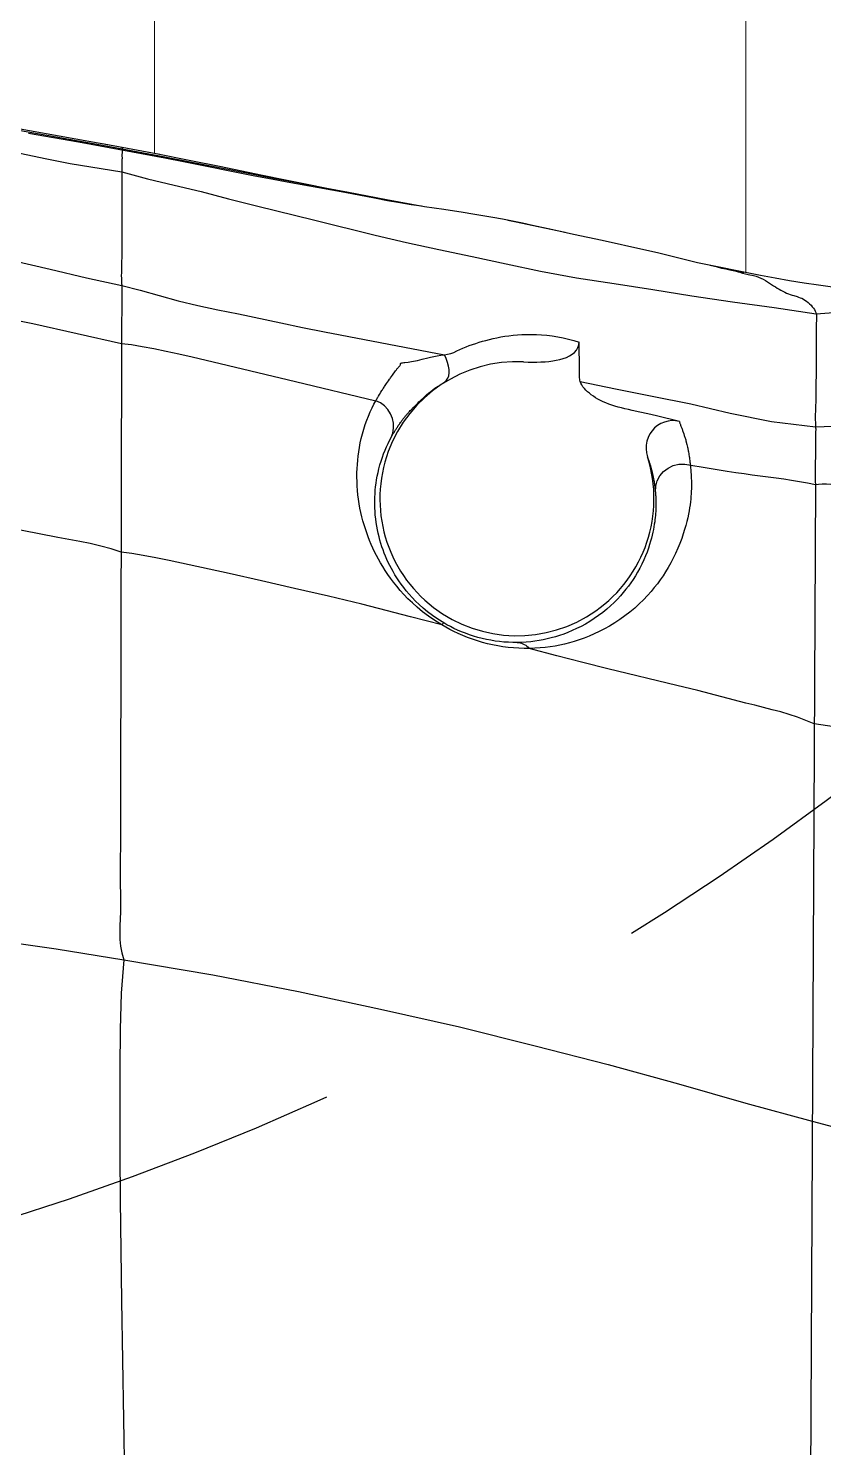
# Model space of a CAD drawing. Header units: inches. Extents: x 133169 to 134399, y -43543 to -42673.
# Drawn here: x 134189.8 to 134204.38, y -42972.24 to -42946.2 of the extents above; entities that cross this region are included whole.
import ezdxf

# ---------------------------------------------------------------- set-up
doc = ezdxf.new("R2010")
doc.units = ezdxf.units.IN
doc.header["$LTSCALE"] = 2
doc.header["$MEASUREMENT"] = 0
doc.linetypes.add('HIDDEN', pattern=[9.525, 6.35, -3.175])
doc.layers.get('0').update_dxf_attribs({"linetype": 'CONTINUOUS'})
doc.layers.add('CAV-COR', color=1, linetype='CONTINUOUS')
doc.layers.add('枕位', color=75, linetype='CONTINUOUS', lineweight=15)

msp = doc.modelspace()

# ---------------------------------------------------------------- linework, layer by layer
at = {"color": 8, "linetype": 'HIDDEN'}
for radius in [50, 28.15]:
    msp.add_circle((134174.511, -42920.306), radius, dxfattribs=at)
at = {"layer": 'CAV-COR', "linetype": 'ByBlock'}
for p, q in [((134189.818, -42948.074), (134190.907, -42948.267)), ((134190.715, -42948.288), (134189.803, -42948.129)), ((134189.968, -42948.13), (134191.06, -42948.324)), ((134191.112, -42948.359), (134190.715, -42948.288)), ((134190.907, -42948.267), (134191.314, -42948.341)), ((134191.06, -42948.324), (134191.516, -42948.408)), ((134192.302, -42948.582), (134191.112, -42948.359)), ((134191.122, -42948.306), (134192.209, -42948.51)), ((134191.517, -42948.468), (134191.515, -42948.526)), ((134191.516, -42948.405), (134191.516, -42948.408)), ((134191.516, -42948.408), (134192.302, -42948.555)), ((134192.01, -42948.471), (134192.111, -42948.491)), ((134192.111, -42948.491), (134192.775, -42948.621)), ((134192.302, -42948.555), (134192.733, -42948.639)), ((134192.644, -42948.649), (134192.302, -42948.582)), ((134192.775, -42948.621), (134193.3, -42948.727)), ((134190.562, -42948.676), (134191.515, -42948.833)), ((134191.515, -42948.833), (134191.513, -42948.963)), ((134191.515, -42948.699), (134191.515, -42948.748)), ((134193.95, -42948.91), (134192.644, -42948.649)), ((134192.733, -42948.639), (134193.856, -42948.864)), ((134191.515, -42949.243), (134191.513, -42949.384)), ((134191.513, -42949.384), (134191.513, -42949.433)), ((134196.143, -42949.317), (134195.633, -42949.218)), ((134195.669, -42949.204), (134196.364, -42949.337)), ((134196.364, -42949.337), (134197.059, -42949.465)), ((134191.513, -42949.433), (134191.513, -42949.638)), ((134197.004, -42949.463), (134196.815, -42949.434)), ((134197.059, -42949.465), (134197.414, -42949.517)), ((134198.744, -42949.754), (134198.59, -42949.723)), ((134199.031, -42949.814), (134198.744, -42949.754)), ((134199.643, -42949.945), (134199.031, -42949.814)), ((134199.044, -42949.807), (134199.416, -42949.887)), ((134199.416, -42949.887), (134199.794, -42949.972)), ((134199.794, -42949.972), (134200.317, -42950.085)), ((134202.065, -42950.495), (134203.223, -42950.725)), ((134202.432, -42950.582), (134202.3, -42950.55)), ((134202.514, -42950.602), (134202.432, -42950.582)), ((134202.59, -42950.62), (134202.514, -42950.602)), ((134202.659, -42950.635), (134202.59, -42950.62)), ((134202.721, -42950.649), (134202.659, -42950.635)), ((134191.508, -42951.979), (134191.488, -42960.228)), ((134191.508, -42951.889), (134191.508, -42951.979)), ((134195.231, -42951.764), (134197.428, -42952.187)), ((134199.9, -42952.177), (134199.9, -42951.953)), ((134204.245, -42951.827), (134204.242, -42951.99)), ((134192.804, -42952.225), (134193.315, -42952.345)), ((134199.901, -42952.244), (134199.9, -42952.177)), ((134193.315, -42952.345), (134194.694, -42952.678)), ((134196.533, -42952.483), (134196.548, -42952.462)), ((134199.905, -42952.429), (134199.903, -42952.37)), ((134199.906, -42952.537), (134199.906, -42952.485)), ((134194.694, -42952.678), (134196.171, -42953.031)), ((134196.366, -42952.716), (134196.4, -42952.667)), ((134196.4, -42952.667), (134196.421, -42952.637)), ((134196.44, -42952.61), (134196.459, -42952.585)), ((134196.237, -42952.917), (134196.263, -42952.874)), ((134196.787, -42953.227), (134196.801, -42953.212)), ((134196.801, -42953.212), (134196.815, -42953.197)), ((134201.01, -42953.238), (134200.87, -42953.208)), ((134201.736, -42953.409), (134201.313, -42953.306)), ((134201.855, -42953.764), (134201.872, -42953.831)), ((134204.233, -42953.696), (134204.232, -42953.763)), ((134204.232, -42953.763), (134204.232, -42953.786)), ((134204.232, -42953.786), (134204.232, -42953.862)), ((134201.15, -42954.061), (134201.158, -42954.083)), ((134204.232, -42953.862), (134204.228, -42954.359)), ((134201.833, -42954.193), (134202.282, -42954.268)), ((134201.937, -42954.21), (134201.941, -42954.256)), ((134202.282, -42954.268), (134202.611, -42954.321)), ((134204.229, -42954.567), (134204.114, -42977.755)), ((134193.479, -42956.201), (134192.38, -42955.964)), ((134194.071, -42956.333), (134193.479, -42956.201)), ((134194.681, -42956.473), (134194.071, -42956.333)), ((134196.807, -42956.994), (134196.216, -42956.842)), ((134197.379, -42957.145), (134196.807, -42956.994)), ((134197.379, -42957.145), (134197.251, -42957.063)), ((134197.45, -42957.187), (134197.379, -42957.145)), ((134199.486, -42957.708), (134198.984, -42957.575)), ((134199.966, -42957.833), (134199.486, -42957.708)), ((134200.426, -42957.948), (134199.966, -42957.833)), ((134201.688, -42958.255), (134200.426, -42957.948)), ((134202.071, -42958.35), (134201.688, -42958.255)), ((134202.951, -42958.578), (134202.071, -42958.35)), ((134203.116, -42958.619), (134202.951, -42958.578)), ((134191.488, -42960.228), (134191.488, -42960.92)), ((134191.488, -42961.084), (134191.484, -42961.554)), ((134191.488, -42960.92), (134191.488, -42961.084)), ((134204.171, -42966.249), (134206.334, -42966.819)), ((134191.506, -42969.547), (134191.576, -42973.848))]:
    msp.add_line(p, q, dxfattribs=at)
for points in [[(134189.005, -42947.943), (134189.329, -42948.009), (134189.655, -42948.072), (134189.968, -42948.13)], [(134189.317, -42947.98), (134189.451, -42948.006), (134189.579, -42948.03), (134189.818, -42948.074)], [(134188.841, -42948.306), (134189.674, -42948.493), (134190.109, -42948.588), (134190.562, -42948.676)], [(134191.506, -42948.376), (134191.508, -42948.377), (134191.51, -42948.377), (134191.511, -42948.378), (134191.513, -42948.378), (134191.515, -42948.379), (134191.516, -42948.379)], [(134191.516, -42948.574), (134191.516, -42948.588), (134191.516, -42948.592), (134191.516, -42948.594), (134191.516, -42948.595), (134191.515, -42948.595), (134191.515, -42948.595), (134191.515, -42948.597), (134191.514, -42948.6)], [(134191.514, -42948.6), (134191.514, -42948.606), (134191.514, -42948.614), (134191.514, -42948.625), (134191.515, -42948.699)], [(134191.515, -42948.526), (134191.515, -42948.54), (134191.515, -42948.553), (134191.516, -42948.565), (134191.516, -42948.574)], [(134191.516, -42948.379), (134191.517, -42948.382), (134191.517, -42948.385), (134191.516, -42948.389), (134191.516, -42948.393), (134191.516, -42948.396), (134191.516, -42948.399), (134191.516, -42948.402)], [(134191.516, -42948.434), (134191.516, -42948.435), (134191.516, -42948.436), (134191.516, -42948.439), (134191.517, -42948.443), (134191.517, -42948.449), (134191.517, -42948.457), (134191.517, -42948.468)], [(134192.301, -42948.555), (134192.301, -42948.555), (134192.302, -42948.565), (134192.302, -42948.582)], [(134191.515, -42948.748), (134191.515, -42948.804), (134191.515, -42948.833)], [(134191.515, -42948.833), (134191.983, -42948.96), (134192.469, -42949.074), (134192.964, -42949.195), (134193.466, -42949.326), (134193.981, -42949.456)], [(134193.3, -42948.727), (134194.09, -42948.893), (134194.485, -42948.975), (134194.879, -42949.053), (134195.274, -42949.129), (134195.669, -42949.204)], [(134193.856, -42948.864), (134194.075, -42948.906), (134194.3, -42948.949), (134194.99, -42949.075)], [(134191.513, -42948.963), (134191.513, -42949.004), (134191.513, -42949.044), (134191.514, -42949.083)], [(134191.514, -42949.083), (134191.515, -42949.16), (134191.515, -42949.2), (134191.515, -42949.243)], [(134194.543, -42949.021), (134194.255, -42948.968), (134193.95, -42948.91)], [(134195.633, -42949.218), (134195.362, -42949.167), (134194.543, -42949.021)], [(134181.283, -42949.168), (134181.885, -42949.182), (134182.503, -42949.194), (134183.136, -42949.255), (134183.791, -42949.346), (134184.476, -42949.409), (134185.173, -42949.496), (134185.874, -42949.653), (134186.602, -42949.792), (134187.336, -42949.929), (134188.059, -42950.122), (134188.792, -42950.304), (134189.512, -42950.46), (134190.198, -42950.617), (134190.865, -42950.774), (134191.51, -42950.919)], [(134196.815, -42949.434), (134196.61, -42949.401), (134196.384, -42949.362), (134196.143, -42949.317)], [(134191.513, -42949.638), (134191.51, -42950.334), (134191.509, -42950.405), (134191.508, -42950.477)], [(134193.981, -42949.456), (134195.051, -42949.717), (134196.156, -42949.992)], [(134197.414, -42949.517), (134197.772, -42949.571), (134197.951, -42949.6), (134198.131, -42949.63), (134198.312, -42949.662), (134198.494, -42949.696), (134198.676, -42949.731), (134198.86, -42949.768), (134199.044, -42949.807)], [(134196.156, -42949.992), (134196.732, -42950.127), (134197.327, -42950.255), (134197.938, -42950.383), (134198.558, -42950.519), (134199.191, -42950.653), (134199.848, -42950.774), (134200.537, -42950.883), (134201.246, -42950.993), (134201.964, -42951.109), (134202.708, -42951.216), (134203.472, -42951.319), (134204.244, -42951.436)], [(134200.317, -42950.085), (134201.083, -42950.255), (134201.333, -42950.313), (134201.58, -42950.372), (134201.824, -42950.433), (134202.065, -42950.495)], [(134178.34, -42950.632), (134179.643, -42950.574), (134180.988, -42950.56), (134182.372, -42950.602), (134183.794, -42950.689), (134185.251, -42950.837), (134186.751, -42951.041), (134188.296, -42951.297), (134189.881, -42951.612), (134191.508, -42951.979)], [(134191.508, -42950.477), (134191.504, -42950.617), (134191.503, -42950.681), (134191.502, -42950.737), (134191.503, -42950.783), (134191.505, -42950.821), (134191.506, -42950.855), (134191.508, -42950.884), (134191.509, -42950.906), (134191.51, -42950.919)], [(134202.643, -42950.62), (134202.829, -42950.662), (134202.851, -42950.668), (134202.87, -42950.672), (134202.886, -42950.676), (134202.899, -42950.68), (134202.909, -42950.682), (134202.914, -42950.684), (134202.914, -42950.685), (134202.909, -42950.685), (134202.899, -42950.684), (134202.885, -42950.681)], [(134202.822, -42950.67), (134202.8, -42950.665), (134202.776, -42950.66), (134202.75, -42950.655), (134202.721, -42950.649)], [(134202.885, -42950.681), (134202.866, -42950.678), (134202.822, -42950.67)], [(134202.842, -42950.673), (134202.895, -42950.688), (134202.947, -42950.701), (134202.997, -42950.713)], [(134202.997, -42950.713), (134203.096, -42950.734), (134203.143, -42950.747)], [(134191.51, -42950.919), (134191.851, -42951.003), (134192.546, -42951.197)], [(134191.51, -42950.919), (134191.512, -42950.939), (134191.512, -42950.952), (134191.512, -42950.969), (134191.511, -42950.993), (134191.51, -42951.021)], [(134203.143, -42950.747), (134203.188, -42950.762), (134203.232, -42950.78), (134203.274, -42950.802), (134203.315, -42950.826), (134203.353, -42950.851)], [(134203.223, -42950.725), (134203.491, -42950.775), (134203.757, -42950.822), (134204.022, -42950.865), (134204.284, -42950.906), (134204.543, -42950.943)], [(134203.353, -42950.851), (134203.426, -42950.899), (134203.461, -42950.922), (134203.495, -42950.944), (134203.529, -42950.965), (134203.563, -42950.985), (134203.597, -42951.004), (134203.632, -42951.022), (134203.667, -42951.039), (134203.701, -42951.055), (134203.735, -42951.069), (134203.769, -42951.082), (134203.801, -42951.093), (134203.833, -42951.102)], [(134191.51, -42951.021), (134191.511, -42951.084), (134191.508, -42951.889)], [(134192.546, -42951.197), (134192.905, -42951.284), (134193.273, -42951.362), (134193.65, -42951.438)], [(134203.833, -42951.102), (134203.893, -42951.12), (134203.922, -42951.129), (134203.951, -42951.14), (134203.98, -42951.152), (134204.009, -42951.167), (134204.038, -42951.185), (134204.067, -42951.205), (134204.096, -42951.228), (134204.123, -42951.253), (134204.149, -42951.279), (134204.173, -42951.306), (134204.193, -42951.332), (134204.211, -42951.359), (134204.226, -42951.386), (134204.237, -42951.411), (134204.244, -42951.436)], [(134193.65, -42951.438), (134194.427, -42951.602), (134194.826, -42951.685), (134195.231, -42951.764)], [(134204.244, -42951.436), (134204.562, -42951.415), (134204.869, -42951.412), (134205.17, -42951.418)], [(134204.244, -42951.436), (134204.247, -42951.457), (134204.248, -42951.484), (134204.249, -42951.515), (134204.248, -42951.55), (134204.245, -42951.621)], [(134204.245, -42951.621), (134204.245, -42951.656), (134204.245, -42951.69)], [(134204.245, -42951.69), (134204.245, -42951.791), (134204.245, -42951.827)], [(134191.508, -42951.979), (134191.689, -42952.002), (134191.886, -42952.033), (134192.098, -42952.072), (134192.323, -42952.119), (134192.56, -42952.17), (134192.804, -42952.225)], [(134197.428, -42952.187), (134197.486, -42952.177), (134197.543, -42952.163), (134197.597, -42952.143), (134197.652, -42952.118), (134197.709, -42952.092), (134197.767, -42952.066), (134197.825, -42952.042), (134197.883, -42952.02), (134197.942, -42951.998), (134198.003, -42951.978), (134198.063, -42951.959), (134198.125, -42951.941), (134198.189, -42951.923), (134198.254, -42951.905), (134198.32, -42951.889), (134198.389, -42951.874), (134198.46, -42951.861), (134198.533, -42951.848), (134198.608, -42951.838), (134198.686, -42951.829), (134198.766, -42951.822), (134198.849, -42951.817), (134198.934, -42951.814), (134199.022, -42951.814), (134199.113, -42951.816), (134199.206, -42951.821), (134199.302, -42951.829), (134199.402, -42951.841), (134199.504, -42951.857), (134199.605, -42951.876), (134199.704, -42951.899), (134199.803, -42951.924), (134199.9, -42951.954)], [(134198.879, -42952.32), (134198.962, -42952.323), (134199.043, -42952.324), (134199.122, -42952.323), (134199.198, -42952.32), (134199.272, -42952.315), (134199.343, -42952.308), (134199.412, -42952.299), (134199.479, -42952.288), (134199.544, -42952.273), (134199.606, -42952.255), (134199.665, -42952.235), (134199.72, -42952.209), (134199.77, -42952.178), (134199.815, -42952.143), (134199.851, -42952.102), (134199.876, -42952.057), (134199.893, -42952.008), (134199.9, -42951.953)], [(134204.242, -42951.99), (134204.242, -42952.033), (134204.242, -42952.166)], [(134196.76, -42952.321), (134196.792, -42952.317), (134196.825, -42952.312), (134196.86, -42952.306), (134196.896, -42952.299), (134196.935, -42952.29), (134196.977, -42952.28), (134197.021, -42952.269), (134197.12, -42952.243)], [(134197.12, -42952.243), (134197.174, -42952.23), (134197.233, -42952.217), (134197.294, -42952.205), (134197.359, -42952.195), (134197.428, -42952.187)], [(134197.437, -42952.681), (134197.467, -42952.655), (134197.49, -42952.618), (134197.506, -42952.573), (134197.513, -42952.52), (134197.512, -42952.46), (134197.502, -42952.395), (134197.485, -42952.327), (134197.46, -42952.257), (134197.428, -42952.187)], [(134199.903, -42952.37), (134199.902, -42952.309), (134199.901, -42952.277), (134199.901, -42952.244)], [(134204.242, -42952.166), (134204.241, -42952.264), (134204.237, -42953.003)], [(134196.459, -42952.585), (134196.476, -42952.561), (134196.533, -42952.483)], [(134196.548, -42952.462), (134196.555, -42952.452), (134196.563, -42952.442), (134196.57, -42952.432), (134196.577, -42952.423), (134196.585, -42952.415), (134196.594, -42952.406), (134196.602, -42952.397), (134196.61, -42952.388), (134196.617, -42952.379), (134196.622, -42952.37), (134196.623, -42952.36), (134196.622, -42952.35), (134196.625, -42952.344), (134196.632, -42952.34), (134196.644, -42952.337), (134196.66, -42952.334), (134196.68, -42952.331), (134196.704, -42952.328), (134196.76, -42952.321)], [(134199.906, -42952.485), (134199.906, -42952.457), (134199.905, -42952.429)], [(134199.914, -42952.676), (134199.911, -42952.655), (134199.908, -42952.633), (134199.906, -42952.611), (134199.906, -42952.587), (134199.906, -42952.537)], [(134196.263, -42952.874), (134196.281, -42952.844), (134196.29, -42952.83), (134196.299, -42952.814), (134196.309, -42952.799), (134196.32, -42952.783), (134196.331, -42952.767), (134196.342, -42952.75), (134196.366, -42952.716)], [(134196.421, -42952.637), (134196.431, -42952.623), (134196.44, -42952.61)], [(134196.882, -42953.131), (134196.921, -42953.091), (134196.939, -42953.073), (134196.959, -42953.053), (134196.982, -42953.031), (134197.007, -42953.007), (134197.035, -42952.982), (134197.066, -42952.954), (134197.1, -42952.924), (134197.138, -42952.893), (134197.179, -42952.86), (134197.223, -42952.826), (134197.271, -42952.791), (134197.323, -42952.755), (134197.378, -42952.718), (134197.437, -42952.681)], [(134199.914, -42952.676), (134200.562, -42952.811), (134201.238, -42952.948), (134201.943, -42953.087), (134202.665, -42953.26), (134203.422, -42953.413), (134204.234, -42953.507)], [(134200.87, -42953.208), (134200.803, -42953.193), (134200.738, -42953.178), (134200.674, -42953.162), (134200.612, -42953.146), (134200.553, -42953.129), (134200.495, -42953.111), (134200.44, -42953.092), (134200.387, -42953.072), (134200.336, -42953.05), (134200.288, -42953.027), (134200.242, -42953.003), (134200.199, -42952.977), (134200.158, -42952.95), (134200.12, -42952.923), (134200.085, -42952.894), (134200.052, -42952.865), (134200.021, -42952.835), (134199.993, -42952.805), (134199.968, -42952.774), (134199.947, -42952.742), (134199.929, -42952.71), (134199.914, -42952.676)], [(134197.251, -42957.063), (134197.133, -42956.982), (134197.025, -42956.901), (134196.928, -42956.82), (134196.84, -42956.741), (134196.759, -42956.663), (134196.684, -42956.586), (134196.616, -42956.51), (134196.553, -42956.435), (134196.494, -42956.361), (134196.44, -42956.288), (134196.389, -42956.216), (134196.342, -42956.145), (134196.298, -42956.075), (134196.257, -42956.006), (134196.218, -42955.938), (134196.182, -42955.87), (134196.148, -42955.802), (134196.116, -42955.734), (134196.085, -42955.666), (134196.056, -42955.597), (134196.029, -42955.527), (134196.003, -42955.456), (134195.978, -42955.383), (134195.955, -42955.309), (134195.933, -42955.234), (134195.914, -42955.158), (134195.895, -42955.079), (134195.879, -42955), (134195.865, -42954.92), (134195.852, -42954.839), (134195.842, -42954.757), (134195.834, -42954.676), (134195.828, -42954.595), (134195.825, -42954.514), (134195.823, -42954.434), (134195.824, -42954.355), (134195.826, -42954.277), (134195.831, -42954.199), (134195.837, -42954.122), (134195.846, -42954.046), (134195.856, -42953.967), (134195.869, -42953.887), (134195.884, -42953.805), (134195.903, -42953.722), (134195.925, -42953.638), (134195.949, -42953.552), (134195.976, -42953.469), (134196.006, -42953.389), (134196.036, -42953.311), (134196.068, -42953.236), (134196.1, -42953.164), (134196.134, -42953.095), (134196.171, -42953.031)], [(134196.171, -42953.031), (134196.178, -42953.016), (134196.186, -42953.001), (134196.195, -42952.987), (134196.203, -42952.973), (134196.211, -42952.959), (134196.22, -42952.945), (134196.237, -42952.917)], [(134196.449, -42953.707), (134196.48, -42953.623), (134196.495, -42953.534), (134196.493, -42953.444), (134196.474, -42953.355), (134196.44, -42953.271), (134196.39, -42953.194), (134196.327, -42953.127), (134196.253, -42953.072), (134196.171, -42953.031)], [(134204.237, -42953.003), (134204.236, -42953.06), (134204.234, -42953.118)], [(134196.449, -42953.707), (134196.455, -42953.694), (134196.462, -42953.682), (134196.469, -42953.67), (134196.475, -42953.659), (134196.482, -42953.647), (134196.489, -42953.635), (134196.496, -42953.623), (134196.503, -42953.612), (134196.51, -42953.6), (134196.517, -42953.588), (134196.524, -42953.576), (134196.532, -42953.564), (134196.54, -42953.552), (134196.547, -42953.54), (134196.555, -42953.527), (134196.564, -42953.514), (134196.573, -42953.501), (134196.582, -42953.488), (134196.591, -42953.474), (134196.601, -42953.46), (134196.611, -42953.446), (134196.621, -42953.432), (134196.631, -42953.418), (134196.64, -42953.405), (134196.649, -42953.393), (134196.658, -42953.381), (134196.667, -42953.37), (134196.675, -42953.359), (134196.683, -42953.349), (134196.691, -42953.339), (134196.699, -42953.329), (134196.707, -42953.32), (134196.714, -42953.31), (134196.722, -42953.301), (134196.73, -42953.292), (134196.737, -42953.284), (134196.744, -42953.275), (134196.752, -42953.266), (134196.759, -42953.258), (134196.766, -42953.25), (134196.773, -42953.242), (134196.78, -42953.234), (134196.787, -42953.227)], [(134196.815, -42953.197), (134196.828, -42953.183), (134196.835, -42953.176), (134196.841, -42953.17), (134196.847, -42953.164), (134196.852, -42953.16), (134196.857, -42953.155), (134196.861, -42953.15), (134196.866, -42953.146), (134196.873, -42953.14), (134196.882, -42953.131)], [(134201.313, -42953.306), (134201.234, -42953.288), (134201.158, -42953.27), (134201.01, -42953.238)], [(134204.234, -42953.118), (134204.229, -42953.229), (134204.227, -42953.278), (134204.227, -42953.32), (134204.227, -42953.357), (134204.228, -42953.39), (134204.23, -42953.422)], [(134201.736, -42953.409), (134201.665, -42953.397), (134201.596, -42953.396), (134201.528, -42953.404), (134201.461, -42953.422), (134201.396, -42953.449), (134201.336, -42953.485), (134201.282, -42953.53), (134201.234, -42953.583), (134201.194, -42953.641), (134201.163, -42953.705), (134201.14, -42953.774), (134201.127, -42953.844), (134201.125, -42953.916), (134201.132, -42953.988), (134201.15, -42954.063)], [(134201.735, -42953.409), (134201.738, -42953.421), (134201.742, -42953.434), (134201.746, -42953.446), (134201.75, -42953.457), (134201.754, -42953.469), (134201.758, -42953.482), (134201.764, -42953.495), (134201.77, -42953.508), (134201.775, -42953.522), (134201.781, -42953.536), (134201.786, -42953.55), (134201.791, -42953.564), (134201.795, -42953.578), (134201.8, -42953.593), (134201.805, -42953.607), (134201.816, -42953.637)], [(134204.23, -42953.422), (134204.233, -42953.476), (134204.234, -42953.495), (134204.234, -42953.507)], [(134204.234, -42953.507), (134204.233, -42953.521), (134204.233, -42953.53), (134204.233, -42953.535), (134204.234, -42953.538), (134204.235, -42953.542), (134204.235, -42953.55), (134204.235, -42953.562)], [(134204.235, -42953.562), (134204.233, -42953.593), (134204.233, -42953.61), (134204.233, -42953.627), (134204.233, -42953.643)], [(134204.234, -42953.507), (134204.702, -42953.494), (134204.922, -42953.491)], [(134197.208, -42956.972), (134197.119, -42956.904), (134197.038, -42956.837), (134196.965, -42956.771), (134196.898, -42956.707), (134196.837, -42956.643), (134196.781, -42956.58), (134196.728, -42956.519), (134196.68, -42956.457), (134196.635, -42956.397), (134196.593, -42956.338), (134196.555, -42956.279), (134196.519, -42956.222), (134196.485, -42956.165), (134196.454, -42956.108), (134196.425, -42956.053), (134196.398, -42955.997), (134196.372, -42955.941), (134196.348, -42955.885), (134196.325, -42955.827), (134196.303, -42955.769), (134196.282, -42955.71), (134196.263, -42955.65), (134196.245, -42955.589), (134196.228, -42955.527), (134196.213, -42955.463), (134196.199, -42955.399), (134196.187, -42955.333), (134196.176, -42955.267), (134196.167, -42955.2), (134196.16, -42955.133), (134196.155, -42955.065), (134196.151, -42954.998), (134196.15, -42954.932), (134196.15, -42954.865), (134196.151, -42954.801), (134196.155, -42954.737), (134196.16, -42954.673), (134196.166, -42954.609), (134196.174, -42954.546), (134196.184, -42954.481), (134196.196, -42954.415), (134196.21, -42954.347), (134196.227, -42954.279), (134196.245, -42954.209), (134196.267, -42954.138), (134196.289, -42954.069), (134196.313, -42954.003), (134196.339, -42953.938), (134196.365, -42953.876), (134196.393, -42953.817), (134196.42, -42953.761), (134196.449, -42953.707)], [(134201.816, -42953.637), (134201.826, -42953.668), (134201.832, -42953.684), (134201.837, -42953.7), (134201.842, -42953.716), (134201.847, -42953.732), (134201.851, -42953.748), (134201.855, -42953.764)], [(134201.872, -42953.831), (134201.884, -42953.882), (134201.888, -42953.9), (134201.892, -42953.917), (134201.895, -42953.934), (134201.899, -42953.951), (134201.902, -42953.968)], [(134204.233, -42953.643), (134204.233, -42953.676), (134204.233, -42953.696)], [(134201.158, -42954.083), (134201.165, -42954.104), (134201.169, -42954.114), (134201.173, -42954.125), (134201.177, -42954.136), (134201.181, -42954.147), (134201.184, -42954.159), (134201.188, -42954.171), (134201.192, -42954.183), (134201.196, -42954.195), (134201.2, -42954.207), (134201.203, -42954.219), (134201.207, -42954.231), (134201.211, -42954.244), (134201.214, -42954.257), (134201.218, -42954.27), (134201.221, -42954.283), (134201.225, -42954.297), (134201.228, -42954.31), (134201.232, -42954.324), (134201.235, -42954.338), (134201.239, -42954.352), (134201.242, -42954.366), (134201.245, -42954.38), (134201.248, -42954.394), (134201.251, -42954.409), (134201.254, -42954.423), (134201.257, -42954.438), (134201.26, -42954.452), (134201.263, -42954.467), (134201.266, -42954.482), (134201.268, -42954.496), (134201.271, -42954.511), (134201.273, -42954.526), (134201.275, -42954.54), (134201.278, -42954.555), (134201.28, -42954.57), (134201.282, -42954.584), (134201.284, -42954.599), (134201.286, -42954.614), (134201.287, -42954.628), (134201.289, -42954.643), (134201.291, -42954.657), (134201.292, -42954.672), (134201.294, -42954.687), (134201.295, -42954.702)], [(134201.902, -42953.968), (134201.907, -42954.002), (134201.91, -42954.02)], [(134201.91, -42954.02), (134201.916, -42954.054), (134201.918, -42954.071), (134201.92, -42954.089)], [(134201.92, -42954.089), (134201.928, -42954.14), (134201.93, -42954.157), (134201.932, -42954.174), (134201.934, -42954.192), (134201.937, -42954.21)], [(134201.946, -42954.334), (134201.95, -42954.392), (134201.952, -42954.424), (134201.953, -42954.457), (134201.955, -42954.492), (134201.955, -42954.528), (134201.956, -42954.567), (134201.956, -42954.607), (134201.955, -42954.649), (134201.953, -42954.692), (134201.951, -42954.738), (134201.947, -42954.785), (134201.943, -42954.834), (134201.938, -42954.886), (134201.931, -42954.939), (134201.923, -42954.995), (134201.913, -42955.053), (134201.902, -42955.114), (134201.888, -42955.179), (134201.872, -42955.247), (134201.854, -42955.319), (134201.832, -42955.395), (134201.807, -42955.475), (134201.778, -42955.56), (134201.746, -42955.647), (134201.708, -42955.738), (134201.667, -42955.831), (134201.624, -42955.921), (134201.579, -42956.007), (134201.532, -42956.089), (134201.484, -42956.169), (134201.436, -42956.244), (134201.386, -42956.315), (134201.333, -42956.387), (134201.276, -42956.459), (134201.216, -42956.533), (134201.15, -42956.607), (134201.078, -42956.683), (134201, -42956.759), (134200.918, -42956.834), (134200.83, -42956.907), (134200.738, -42956.978), (134200.645, -42957.045), (134200.551, -42957.107), (134200.456, -42957.164), (134200.361, -42957.217), (134200.267, -42957.265), (134200.173, -42957.309), (134200.08, -42957.35), (134199.988, -42957.386), (134199.898, -42957.418), (134199.808, -42957.447), (134199.719, -42957.473), (134199.632, -42957.495), (134199.544, -42957.514), (134199.456, -42957.531), (134199.368, -42957.545), (134199.276, -42957.557), (134199.182, -42957.565), (134199.084, -42957.571), (134198.984, -42957.575)], [(134201.295, -42954.702), (134201.301, -42954.6), (134201.33, -42954.501), (134201.379, -42954.411), (134201.446, -42954.332), (134201.529, -42954.268), (134201.624, -42954.222), (134201.727, -42954.197), (134201.833, -42954.193)], [(134201.941, -42954.256), (134201.944, -42954.307), (134201.946, -42954.334)], [(134202.611, -42954.321), (134202.769, -42954.345), (134202.923, -42954.368), (134203.073, -42954.389), (134203.508, -42954.446)], [(134204.228, -42954.359), (134204.228, -42954.458), (134204.228, -42954.51), (134204.229, -42954.567)], [(134203.508, -42954.446), (134203.65, -42954.466), (134203.793, -42954.487), (134203.937, -42954.51), (134204.082, -42954.537), (134204.229, -42954.567)], [(134204.229, -42954.567), (134204.288, -42954.56), (134204.355, -42954.557), (134204.431, -42954.557), (134204.514, -42954.561), (134204.605, -42954.568), (134204.702, -42954.577)], [(134201.295, -42954.702), (134201.297, -42954.721), (134201.298, -42954.74), (134201.3, -42954.761), (134201.301, -42954.782), (134201.302, -42954.805), (134201.303, -42954.828), (134201.304, -42954.852), (134201.305, -42954.878), (134201.305, -42954.905), (134201.305, -42954.933), (134201.305, -42954.963), (134201.304, -42954.994), (134201.303, -42955.027), (134201.301, -42955.061), (134201.299, -42955.097), (134201.296, -42955.134), (134201.292, -42955.172), (134201.288, -42955.213), (134201.283, -42955.255), (134201.276, -42955.298), (134201.269, -42955.344), (134201.26, -42955.392), (134201.25, -42955.442), (134201.238, -42955.495), (134201.224, -42955.55), (134201.208, -42955.609), (134201.19, -42955.671), (134201.168, -42955.737), (134201.143, -42955.806), (134201.115, -42955.877), (134201.083, -42955.952), (134201.046, -42956.028), (134201.008, -42956.103), (134200.969, -42956.174), (134200.928, -42956.243), (134200.886, -42956.308), (134200.844, -42956.37), (134200.801, -42956.43), (134200.756, -42956.489), (134200.707, -42956.549), (134200.655, -42956.608), (134200.6, -42956.669), (134200.538, -42956.731), (134200.472, -42956.793), (134200.403, -42956.854), (134200.329, -42956.915), (134200.251, -42956.973), (134200.172, -42957.029), (134200.092, -42957.08), (134200.012, -42957.127), (134199.932, -42957.171), (134199.852, -42957.211), (134199.772, -42957.248), (134199.693, -42957.281), (134199.615, -42957.311), (134199.538, -42957.338), (134199.461, -42957.361), (134199.386, -42957.382), (134199.311, -42957.401), (134199.237, -42957.417), (134199.162, -42957.43), (134199.087, -42957.442), (134199.009, -42957.452), (134198.929, -42957.459), (134198.847, -42957.464), (134198.763, -42957.466)], [(134190.336, -42955.539), (134189.687, -42955.413), (134189.223, -42955.324)], [(134191.499, -42955.812), (134191.314, -42955.75), (134191.125, -42955.698), (134190.934, -42955.653), (134190.74, -42955.614), (134190.336, -42955.539)], [(134192.38, -42955.964), (134192.134, -42955.913), (134191.905, -42955.87), (134191.693, -42955.836), (134191.499, -42955.812)], [(134196.216, -42956.842), (134195.912, -42956.766), (134195.607, -42956.691), (134195.299, -42956.618), (134194.681, -42956.473)], [(134197.414, -42957.107), (134197.307, -42957.04), (134197.208, -42956.972)], [(134197.414, -42957.107), (134197.412, -42957.107), (134197.41, -42957.108), (134197.407, -42957.11), (134197.404, -42957.114), (134197.4, -42957.118), (134197.396, -42957.123), (134197.391, -42957.13), (134197.385, -42957.137), (134197.379, -42957.145)], [(134198.763, -42957.466), (134198.681, -42957.466), (134198.6, -42957.463), (134198.518, -42957.458), (134198.437, -42957.45), (134198.356, -42957.439), (134198.276, -42957.426), (134198.196, -42957.411), (134198.117, -42957.393), (134198.039, -42957.373), (134197.961, -42957.35), (134197.885, -42957.325), (134197.811, -42957.298), (134197.739, -42957.269), (134197.668, -42957.239), (134197.6, -42957.207), (134197.536, -42957.174), (134197.473, -42957.141), (134197.414, -42957.107)], [(134198.984, -42957.575), (134198.887, -42957.574), (134198.79, -42957.571), (134198.694, -42957.565), (134198.597, -42957.556), (134198.501, -42957.543), (134198.405, -42957.528), (134198.31, -42957.509), (134198.216, -42957.488), (134198.123, -42957.464), (134198.031, -42957.437), (134197.941, -42957.407), (134197.853, -42957.375), (134197.766, -42957.34), (134197.682, -42957.304), (134197.602, -42957.266), (134197.524, -42957.227), (134197.45, -42957.187)], [(134198.763, -42957.466), (134198.789, -42957.468), (134198.816, -42957.472), (134198.842, -42957.479), (134198.867, -42957.489), (134198.892, -42957.501), (134198.917, -42957.516), (134198.94, -42957.533), (134198.963, -42957.553), (134198.984, -42957.575)], [(134204.207, -42958.961), (134204.055, -42958.896), (134203.903, -42958.838), (134203.749, -42958.787), (134203.594, -42958.741), (134203.437, -42958.699), (134203.116, -42958.619)], [(134205.337, -42959.182), (134204.953, -42959.089), (134204.574, -42959.011), (134204.207, -42958.961)], [(134191.484, -42961.554), (134191.483, -42961.705), (134191.484, -42961.852), (134191.487, -42962.137)], [(134191.487, -42962.137), (134191.488, -42962.274), (134191.486, -42962.408), (134191.483, -42962.539), (134191.477, -42962.666), (134191.473, -42962.791), (134191.475, -42962.915), (134191.486, -42963.039), (134191.51, -42963.162), (134191.548, -42963.287)], [(134178.664, -42962.481), (134180.324, -42962.439), (134181.922, -42962.443), (134183.457, -42962.484), (134184.924, -42962.552), (134186.331, -42962.64), (134187.7, -42962.75), (134189.027, -42962.901), (134190.305, -42963.088), (134191.548, -42963.287)], [(134191.548, -42963.287), (134191.501, -42963.899), (134191.481, -42964.565), (134191.478, -42965.283), (134191.478, -42966.85)], [(134191.548, -42963.287), (134193.182, -42963.566), (134194.75, -42963.871), (134196.256, -42964.192), (134197.706, -42964.519), (134199.089, -42964.865), (134200.429, -42965.21), (134201.717, -42965.562), (134202.956, -42965.917), (134204.171, -42966.249)], [(134191.478, -42966.85), (134191.483, -42967.7), (134191.506, -42969.547)]]:
    msp.add_lwpolyline(points, dxfattribs=at)
msp.add_arc((134198.757, -42954.829), 2.513, 87.2228, 17.7662, dxfattribs=at)
at = {"layer": '枕位', "linetype": 'ByBlock'}
for p, q in [((134202.953, -42910.306), (134202.953, -42950.671)), ((134192.111, -42948.491), (134192.111, -42939.264))]:
    msp.add_line(p, q, dxfattribs=at)

doc.saveas('drawing.dxf')
